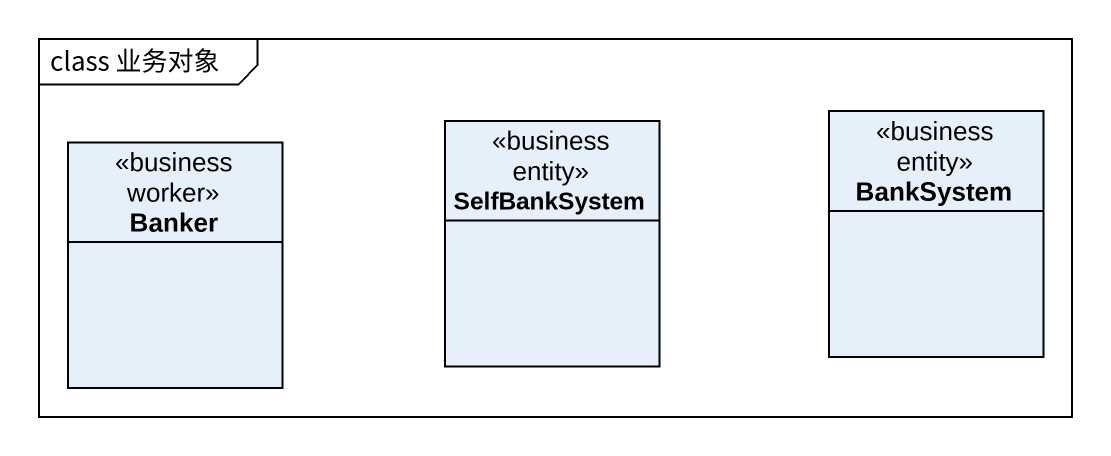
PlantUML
@startuml
mainframe class 业务对象
hide circle
hide empty members
class Banker <<business worker>>
class SelfBankSystem <<business entity>>
class BankSystem <<business entity>>
@enduml
